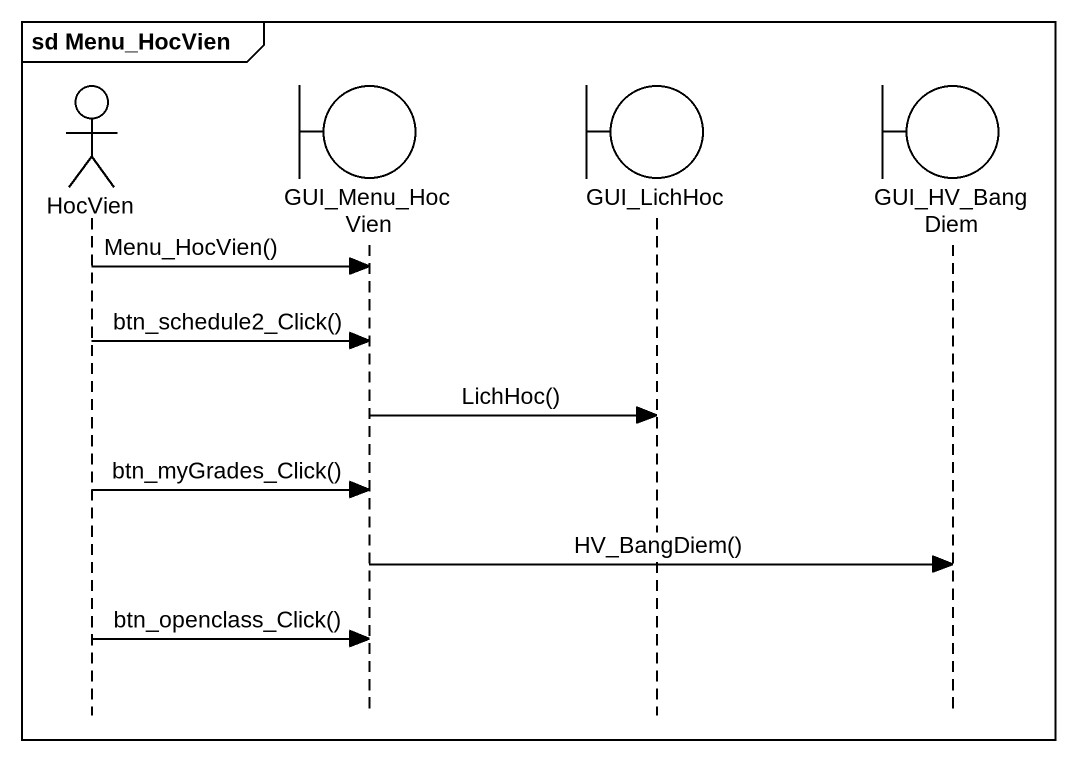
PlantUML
@startuml
mainframe sd Menu_HocVien
hide footbox
actor HocVien
boundary GUI_Menu_HocVien
boundary GUI_LichHoc
boundary GUI_HV_BangDiem

HocVien -> GUI_Menu_HocVien : Menu_HocVien()
HocVien -> GUI_Menu_HocVien : btn_schedule2_Click()
GUI_Menu_HocVien -> GUI_LichHoc : LichHoc()
HocVien -> GUI_Menu_HocVien : btn_myGrades_Click()
GUI_Menu_HocVien -> GUI_HV_BangDiem : HV_BangDiem()
HocVien -> GUI_Menu_HocVien : btn_openclass_Click()
@enduml
